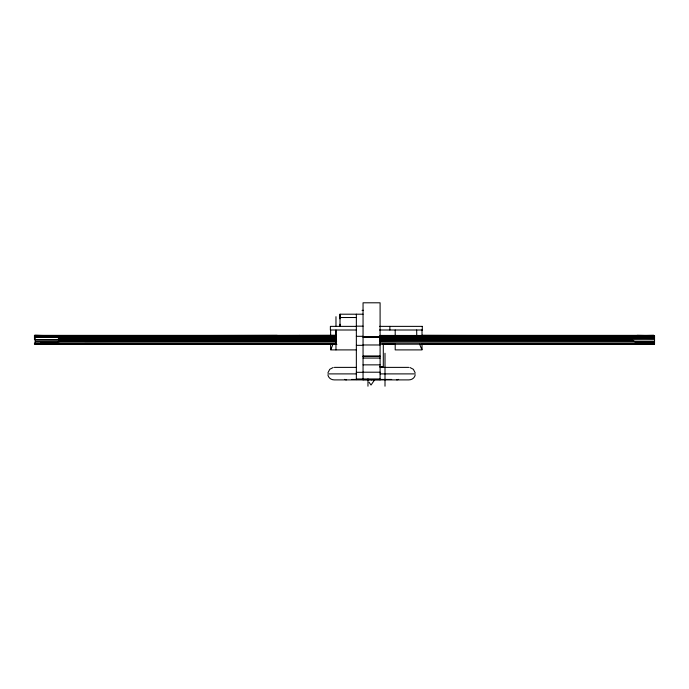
<?xml version="1.0" encoding="UTF-8"?>
<svg xmlns="http://www.w3.org/2000/svg" width="689" height="689" viewBox="0 0 689 689"><rect width="100%" height="100%" fill="white"/><g stroke="black" fill="none" stroke-linecap="round" stroke-linejoin="round"><path stroke-width="1.03" d="M363.051 314.201L340.022 314.201L340.022 318.8M340.022 324.261L340.013 326.371L340.022 314.201M371.569 379.897L371.578 379.45M35.268 344.25L35.234 335.371L54.147 335.707L59.073 336.645L336.465 336.68L59.349 338.127L56.619 337.266L59.133 336.68L336.465 335.715L34.476 335.707L336.465 335.612M653.758 335.931L653.792 335.371L421.849 335.371M380.328 338.316L632.097 339.841L634.56 341.546L640.822 343.966L654.533 343.966L654.55 335.707L637.239 335.371L631.529 338.127L380.285 338.187M46.792 343.966C51.313 343.389 60.623 344.457 59.349 338.178M335.87 335.853L335.982 330.005L335.974 349.9M415.174 374.988C414.709 378.003 411.669 379.966 408.741 379.897L334.363 379.897C331.443 379.966 328.395 378.003 327.938 374.988M327.981 372.715L329.764 369.295L333.175 367.495M332.976 344.224L331.495 347.928A6.993 2.601 -90 0 1 331.288 348.401L330.987 348.918A7.76 2.79 -88.5 0 1 330.746 349.245L330.668 349.34M374.928 379.45L371.018 385.039L369.063 382.249M396.761 379.897L398.638 379.381M55.404 335.905L45.896 335.707L336.465 335.371L43.097 335.707M54.147 335.707L51.925 336.18L59.073 336.645L336.465 336.516M653.792 335.371L637.334 335.707M336.542 344.13L46.008 343.966L54.819 343.001L40.78 343.001M59.168 338.411L336.465 338.127L59.323 339.798L58.72 339.074L59.073 338.712L336.465 338.127L59.254 339.97M336.465 336.68L59.185 337.886L59.073 336.809M59.082 339.229L336.465 338.135M631.951 338.704L654.533 338.609L631.951 338.308M59.151 341.425L336.49 340.659M633.027 336.723L654.533 336.68L633.027 336.645M59.073 341.296L336.447 340.59M35.268 341.546L60.012 341.589M634.104 341.58L654.533 341.546L634.104 341.511M362.078 310.36L363.499 310.36M356.351 317.517L340.013 317.517L340.022 318.068M356.351 326.155L363.051 326.155M356.342 326.371L330.384 326.371L330.367 330.005L356.359 330.005M379.501 326.371L422.279 326.371M379.501 330.005L422.279 330.005M34.484 339.841L34.45 335.371L277.202 335.371L277.202 336.025M380.285 335.612L636.86 335.707M380.156 335.707L654.55 335.707M356.351 336.31L363.051 336.31M634.104 336.292L654.533 336.292M35.268 336.68L57.859 336.68M363.051 336.749L380.095 336.749M380.328 336.68L654.533 336.68M60.012 337.446L35.268 337.464L60.012 337.515M363.051 337.3L380.095 337.3M631.951 338.127L654.533 338.127L631.951 338.066M336.577 339.841L35.268 339.841L60.012 339.935M654.533 339.841L379.501 339.935L632.097 339.841L631.529 338.127L380.285 336.783M59.168 340.237L336.508 339.987M59.116 340.444L336.473 340.151M379.467 340.108L632.097 339.841L379.467 338.428M59.073 341.649L336.637 341.546M379.622 341.598L654.533 341.546M336.447 343.001L34.484 343.001L34.476 344.311L336.912 344.311M379.493 343.001L654.533 343.001M637.334 343.01L654.533 343.182M651.605 343.475L653.758 343.475L653.758 344.199L422.323 344.207M651.605 343.708L653.758 343.708M35.268 343.966L336.465 343.889L84.747 343.466M654.533 343.966L379.837 344.233M243.527 344.156L75.721 344.311L330.832 344.156M547.187 344.156L653.758 344.199M382.498 344.207L395.417 344.164M363.051 344.974L380.095 344.974M356.351 345.327L363.051 345.327M356.368 349.9L330.617 349.9L330.617 344.173M363.051 356.153L380.095 356.153M363.051 356.308L380.095 356.308M363.051 358.065L380.095 358.065M363.051 364.86L380.095 364.86M379.708 366.6L383.308 366.6L383.308 343.69M334.363 367.383L356.273 367.383M380.035 367.383L408.741 367.383M363.051 372.206L380.095 372.206M356.351 372.31L363.051 372.31M327.886 373.894L356.006 373.894M380.095 373.894L415.226 373.894M356.351 379.036L380.095 379.036M351.442 379.45L391.671 379.45M363.051 379.63L380.095 379.63M421.849 335.422L653.766 335.707L380.285 335.431M421.849 335.715L610.807 335.887M380.319 335.724L601.841 335.887M634.104 335.913L654.533 335.931M637.334 343.372L654.533 343.38M651.605 343.966L653.758 343.966L651.682 343.837M35.268 343.38L56.782 343.423M421.849 335.801L444.396 335.887M380.328 335.784L634.173 336.68L380.328 336.077M50.064 335.707L34.45 335.371M344.466 379.381L346.343 379.897M409.929 367.495L413.34 369.295L415.123 372.715M421.978 349.34L421.892 349.245A7.751 2.79 88.5 0 1 421.651 348.918L421.349 348.393A7.002 2.601 90 0 1 421.143 347.936L419.661 344.224M416.767 335.853L416.656 330.005M422.288 326.371L422.288 330.005M422.021 330.005L422.021 336.215M422.021 343.794L422.021 349.9L395.202 349.9L395.202 343.82M395.202 330.005L395.202 336.215M389.871 326.371L389.871 330.005M385.005 353.268L385.005 386.202M380.095 379.897L380.095 302.798L363.051 302.798L363.051 379.897M367.969 378.89L367.969 386.202M356.351 314.193L356.351 379.622M335.974 316.69L335.974 326.371M330.617 330.005L330.617 336.215M299.551 335.371L299.551 336.025M330.987 348.918A7.751 2.79 -88.5 0 1 330.746 349.245M632.097 339.841L379.484 340.538L632.097 339.841"/></g></svg>
